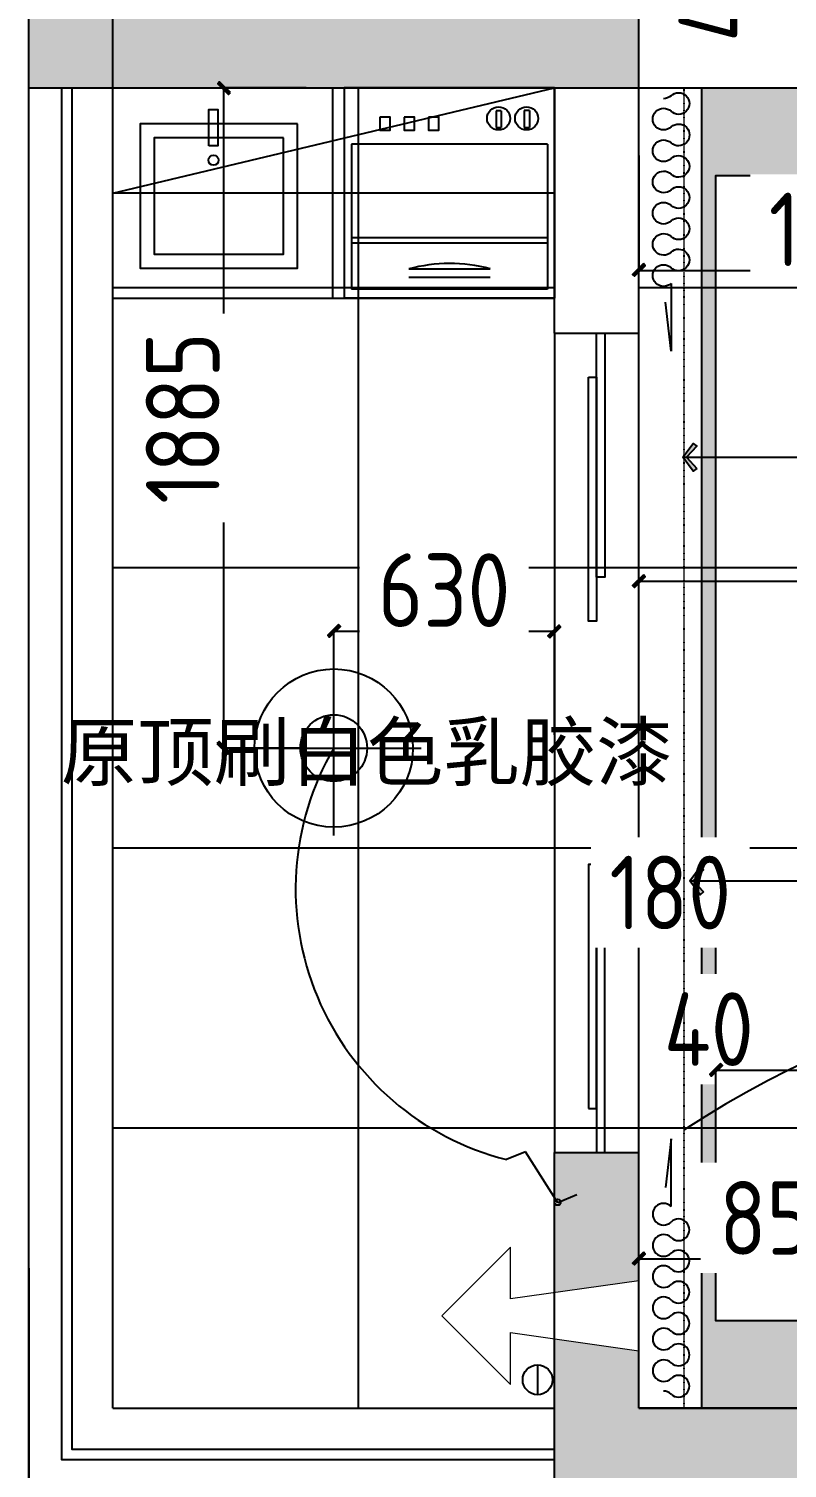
# Model space of a CAD drawing. Extents: x -74236 to 286982, y -14633 to 132816.
# Drawn here: x 92644 to 94808, y 107173 to 111283 of the extents above; entities that cross this region are included whole.
import ezdxf

# ---------------------------------------------------------------- set-up
doc = ezdxf.new("R2010")
doc.units = 0
doc.header["$LTSCALE"] = 10
doc.header["$MEASUREMENT"] = 0
doc.header["$PDSIZE"] = 5
doc.linetypes.add('ACAD_ISO03W100', pattern=[30, 12, -18])
for name, color, linetype in [('1活动家具', 4, 'Continuous'), ('3地坪', 8, 'Continuous'), ('5顶面布置', 3, 'Continuous'), ('5顶面标注', 3, 'Continuous'), ('6灯具', 1, 'Continuous'), ('6灯具标注', 1, 'Continuous'), ('7开关', 1, 'Continuous'), ('图框', 4, 'Continuous')]:
    doc.layers.add(name, color=color, linetype=linetype)
doc.styles.add('pw50', font='simhei.ttf', dxfattribs={"height": 100})
doc.styles.get("Standard").update_dxf_attribs({"font": 'gbenor.shx', "bigfont": 'gbcbig.shx'})
doc.dimstyles.new('wl20', dxfattribs={"dimscale": 60, "dimtxt": 1.8, "dimasz": 0.03, "dimexe": 0, "dimexo": 0.625, "dimgap": 0.2, "dimtad": 1, "dimdec": 0, "dimrnd": 0.05, "dimdsep": 46, "dimtxsty": 'Standard', "dimblk": 'BZ', "dimcen": 0.06, "dimclrd": 127, "dimclre": 127, "dimclrt": 1, "dimadec": 0, "dimazin": 0, "dimtfac": 1, "dimtdec": 0, "dimtix": 1, "dimtmove": 2, "dimatfit": 3, "dimldrblk": 'jt', "dimfxl": 1, "dimtvp": 1, "dimtfill": 1, "dimtolj": 1, "dimtzin": 0, "dimarcsym": 0})
pattern_1 = [(37.5, (0, 0), (-3.7796, 115.609426), [0, -91.2, 0, -102, 0, -97.5]), (7.5, (0, 0), (106.1866, 169.32876), [0, -49.2, 0, -82.2, 0, -31.5]), (327.5, (-73.8, 0), (186.84851, 0.33954), [0, -30, 0, -108, 0, -141]), (317.5, (-73.8, 0), (180.3676, 52.66053), [0, -15, 0, -70.8, 0, -81])]

# ---------------------------------------------------------------- blocks, each defined once
blk = doc.blocks.new('22312')
at = {"layer": '1活动家具', "color": 1}
for p, q in [((-132958.7, 92551.3), (-132958.7, 92358.1)), ((-132958.7, 92358.1), (-132942.9, 92497.7))]:
    blk.add_line(p, q, dxfattribs=at)
for centre, radius, start, end in [((-132980.1, 93064.8), 30.9, 46.0615, 313.9385), ((-132937.2, 93109.4), 30.9, 226.0615, 270), ((-132937.2, 93020.3), 30.9, 226.0615, 133.9385), ((-132979.9, 92975.1), 31.2, 47.243, 312.757), ((-132937.2, 92929.9), 30.9, 226.0615, 133.9385), ((-132980.1, 92885.4), 30.9, 46.0615, 313.9385), ((-132937.2, 92840.8), 30.9, 226.0615, 133.9385), ((-132980.1, 92796.3), 30.9, 46.0615, 313.9385), ((-132937.2, 92751.7), 30.9, 226.0615, 133.9385), ((-132980.1, 92707.2), 30.9, 46.0615, 313.9385), ((-132937.2, 92662.7), 30.9, 226.0615, 133.9385), ((-132980.1, 92618.1), 30.9, 46.0615, 313.9385), ((-132937.2, 92573.6), 30.9, 226.0615, 133.9385)]:
    blk.add_arc(centre, radius, start, end, dxfattribs=at)
blk = doc.blocks.new('5165165')
at = {"layer": '1活动家具'}
for p, q in [((118355.7, -111177), (118355.7, -111777)), ((118355.7, -111177), (118955.7, -111177)), ((118955.7, -111177), (118955.7, -111777)), ((118803.5, -111242.1), (118788.9, -111242.1)), ((118788.9, -111242.1), (118788.9, -111289.8)), ((118803.5, -111242.1), (118803.5, -111289.8)), ((118883.9, -111241.9), (118869.3, -111241.9)), ((118869.3, -111241.9), (118869.3, -111289.7)), ((118883.9, -111241.9), (118883.9, -111289.7)), ((118788.9, -111289.8), (118803.5, -111289.8)), ((118869.3, -111289.7), (118883.9, -111289.7)), ((118376.3, -111337.3), (118376.3, -111751.6)), ((118935.2, -111337.3), (118376.3, -111337.3)), ((118935.2, -111337.3), (118935.2, -111751.6)), ((118376.3, -111604.4), (118935.2, -111604.4)), ((118376.3, -111619.4), (118935.2, -111619.4)), ((118539.8, -111694), (118771.6, -111693.8)), ((118935.2, -111751.6), (118376.3, -111751.6)), ((118539.8, -111717.1), (118771.7, -111717.1)), ((118955.7, -111777), (118355.7, -111777))]:
    blk.add_line(p, q, dxfattribs=at)
for points in [[(118355.7, -111177), (118355.7, -111777), (118955.7, -111777), (118955.7, -111177)], [(118457.1, -111260.8), (118457.1, -111297.5), (118486.5, -111297.5), (118486.5, -111260.8)], [(118526.5, -111260.8), (118526.5, -111297.5), (118556, -111297.5), (118556, -111260.8)], [(118596, -111260.8), (118596, -111297.5), (118625.5, -111297.5), (118625.5, -111260.8)]]:
    blk.add_lwpolyline(points, close=True, dxfattribs=at)
for centre in [(118796.2, -111264.1), (118876, -111264)]:
    blk.add_circle(centre, 33, dxfattribs=at)
blk.add_arc((118656.1, -112121.9), 443.4, 74.891, 105.2056, dxfattribs=at)
blk = doc.blocks.new('BZ')
at = {"layer": '图框', "linetype": 'Continuous'}
blk.add_hatch(color=2, dxfattribs=at).paths.add_polyline_path([(9.6, 6.5), (6.6, 9.4), (-10.5, -7.5), (-7.4, -10.7)])
blk.add_lwpolyline([(-7.4, -10.7), (9.6, 6.5), (6.6, 9.4), (-10.5, -7.5), (-7.4, -10.7)], dxfattribs=at)
blk = doc.blocks.new('jt')
at = {"layer": '图框', "linetype": 'Continuous'}
blk.add_hatch(color=2, dxfattribs=at).paths.add_polyline_path([(-22, 17.7), (-16.7, 22.2), (0, 0), (-16.7, -22), (-22, -17.6), (-5.7, 0)])
blk.add_lwpolyline([(-22, 17.7), (-16.7, 22.2), (0, 0), (-16.7, -22), (-22, -17.6), (-5.7, 0), (-22, 17.7)], dxfattribs=at)
blk = doc.blocks.new('*D453')
at = {"layer": '5顶面标注', "color": 127, "lineweight": -2, "transparency": 16777216}
for p, q in [((94517.5, 111394.4), (94720, 111394.4)), ((94720, 111396.2), (94720, 111398)), ((94720, 111354.4), (94720, 111394.4)), ((94517.5, 111354.4), (94720, 111354.4)), ((94720, 111352.6), (94720, 111350.8))]:
    blk.add_line(p, q, dxfattribs=at)
at = {"layer": '5顶面标注', "color": 127, "lineweight": -2, "transparency": 16777216, "xscale": 1.8, "yscale": 1.8, "zscale": 1.8}
for p, rotation in [((94720, 111394.4), 270), ((94720, 111354.4), 90)]:
    blk.add_blockref('BZ', p, dxfattribs=dict(at, rotation=rotation))
at = {"layer": '5顶面标注', "color": 1, "transparency": 16777216, "insert": (94603, 111374.4), "char_height": 210, "attachment_point": 5, "rotation": 90, "bg_fill": 3, "box_fill_scale": 1.25, "bg_fill_color": 256, "bg_fill_true_color": 13158600, "bg_fill_transparency": 0}
blk.add_mtext('\\A1;40', dxfattribs=at)
at = {"layer": 'Defpoints', "color": 0, "transparency": 16777216}
for p in [(94480, 111394.4), (94720, 111394.4), (94480, 111354.4)]:
    blk.add_point(p, dxfattribs=at)
blk = doc.blocks.new('*D457')
at = {"layer": '5顶面标注', "color": 127, "lineweight": -2, "transparency": 16777216}
for p, q in [((94382.4, 108700), (94380.6, 108700)), ((94384.2, 108437.5), (94384.2, 108700)), ((94564.2, 108700), (94384.2, 108700)), ((94564.2, 108437.5), (94564.2, 108700)), ((94566, 108700), (94567.8, 108700))]:
    blk.add_line(p, q, dxfattribs=at)
at = {"layer": 'Defpoints', "color": 0, "transparency": 16777216}
for p in [(94384.2, 108400), (94564.2, 108400)]:
    blk.add_point(p, dxfattribs=at)
at = {"layer": '5顶面标注', "color": 127, "lineweight": -2, "transparency": 16777216, "xscale": 1.8, "yscale": 1.8, "zscale": 1.8}
blk.add_blockref('BZ', (94384.2, 108700), dxfattribs=at)
at = {"layer": '5顶面标注', "color": 127, "lineweight": -2, "transparency": 16777216, "xscale": 1.8, "yscale": 1.8, "zscale": 1.8, "rotation": 180}
blk.add_blockref('BZ', (94564.2, 108700), dxfattribs=at)
at = {"layer": '5顶面标注', "color": 1, "transparency": 16777216, "insert": (94474.2, 108817), "char_height": 210, "attachment_point": 5, "bg_fill": 3, "box_fill_scale": 1.25, "bg_fill_color": 256, "bg_fill_true_color": 13158600, "bg_fill_transparency": 0}
blk.add_mtext('\\A1;180', dxfattribs=at)
at = {"layer": 'Defpoints', "color": 0, "transparency": 16777216}
blk.add_point((94384.2, 108700), dxfattribs=at)
blk = doc.blocks.new('*D458')
at = {"layer": '5顶面标注', "color": 127, "lineweight": -2, "transparency": 16777216}
for p, q in [((94562.4, 108310), (94560.6, 108310)), ((94604.2, 108310), (94564.2, 108310)), ((94606, 108310), (94607.8, 108310))]:
    blk.add_line(p, q, dxfattribs=at)
at = {"layer": '5顶面标注', "color": 127, "lineweight": -2, "transparency": 16777216, "xscale": 1.8, "yscale": 1.8, "zscale": 1.8}
blk.add_blockref('BZ', (94564.2, 108310), dxfattribs=at)
at = {"layer": '5顶面标注', "color": 127, "lineweight": -2, "transparency": 16777216, "xscale": 1.8, "yscale": 1.8, "zscale": 1.8, "rotation": 180}
blk.add_blockref('BZ', (94604.2, 108310), dxfattribs=at)
at = {"layer": '5顶面标注', "color": 1, "transparency": 16777216, "insert": (94584.2, 108427), "char_height": 210, "attachment_point": 5, "bg_fill": 3, "box_fill_scale": 1.25, "bg_fill_color": 256, "bg_fill_true_color": 13158600, "bg_fill_transparency": 0}
blk.add_mtext('\\A1;40', dxfattribs=at)
at = {"layer": 'Defpoints', "color": 0, "transparency": 16777216}
for p in [(94564.2, 108310), (94564.2, 108310), (94604.2, 108310)]:
    blk.add_point(p, dxfattribs=at)
blk = doc.blocks.new('*D460')
at = {"layer": '5顶面标注', "color": 127, "lineweight": -2, "transparency": 16777216}
for p, q in [((94604.2, 107967.5), (94604.2, 108310)), ((94606, 108310), (98672.4, 108310)), ((98674.2, 107967.5), (98674.2, 108310))]:
    blk.add_line(p, q, dxfattribs=at)
at = {"layer": 'Defpoints', "color": 0, "transparency": 16777216}
for p in [(98674.2, 108310), (94604.2, 107930), (98674.2, 107930)]:
    blk.add_point(p, dxfattribs=at)
at = {"layer": '5顶面标注', "color": 127, "lineweight": -2, "transparency": 16777216, "xscale": 1.8, "yscale": 1.8, "zscale": 1.8, "rotation": 180}
blk.add_blockref('BZ', (94604.2, 108310), dxfattribs=at)
at = {"layer": '5顶面标注', "color": 127, "lineweight": -2, "transparency": 16777216, "xscale": 1.8, "yscale": 1.8, "zscale": 1.8}
blk.add_blockref('BZ', (98674.2, 108310), dxfattribs=at)
at = {"layer": '5顶面标注', "color": 1, "transparency": 16777216, "insert": (96639.2, 108427), "char_height": 210, "attachment_point": 5, "bg_fill": 3, "box_fill_scale": 1.25, "bg_fill_color": 256, "bg_fill_true_color": 13158600, "bg_fill_transparency": 0}
blk.add_mtext('\\A1;4070', dxfattribs=at)
blk = doc.blocks.new('dhtfh')
at = {"layer": '6灯具', "color": 1}
for p, q in [((100494.4, 108296.3), (100494.4, 108629.4)), ((100327.9, 108462.9), (100660.9, 108462.9))]:
    blk.add_line(p, q, dxfattribs=at)
for radius in [150.6, 63.4]:
    blk.add_circle((100494.4, 108462.9), radius, dxfattribs=at)
blk = doc.blocks.new('fghfgh')
at = {"layer": '6灯具', "color": 0}
blk.add_blockref('dhtfh', (0, 0), dxfattribs=at)
blk = doc.blocks.new('*D498')
at = {"layer": '6灯具标注', "color": 127, "lineweight": -2, "transparency": 16777216}
for p, q in [((94384.2, 109266.9), (94384.2, 109705.3)), ((96637.4, 109705.3), (94386, 109705.3)), ((96639.2, 109266.9), (96639.2, 109705.3))]:
    blk.add_line(p, q, dxfattribs=at)
at = {"layer": 'Defpoints', "color": 0, "transparency": 16777216}
for p in [(94384.2, 109705.3), (94384.2, 109229.4), (96639.2, 109229.4)]:
    blk.add_point(p, dxfattribs=at)
at = {"layer": '6灯具标注', "color": 127, "lineweight": -2, "transparency": 16777216, "xscale": 1.8, "yscale": 1.8, "zscale": 1.8, "rotation": 180}
blk.add_blockref('BZ', (94384.2, 109705.3), dxfattribs=at)
at = {"layer": '6灯具标注', "color": 127, "lineweight": -2, "transparency": 16777216, "xscale": 1.8, "yscale": 1.8, "zscale": 1.8}
blk.add_blockref('BZ', (96639.2, 109705.3), dxfattribs=at)
at = {"layer": '6灯具标注', "color": 1, "transparency": 16777216, "insert": (95511.7, 109822.3), "char_height": 210, "attachment_point": 5, "bg_fill": 3, "box_fill_scale": 1.25, "bg_fill_color": 256, "bg_fill_true_color": 13158600, "bg_fill_transparency": 0}
blk.add_mtext('\\A1;2255', dxfattribs=at)
blk = doc.blocks.new('*D500')
at = {"layer": '6灯具标注', "color": 127, "lineweight": -2, "transparency": 16777216}
for p, q in [((94384.2, 110921.5), (94384.2, 110593.4)), ((95553.7, 110906.9), (95553.7, 110593.4)), ((94386, 110593.4), (95551.9, 110593.4))]:
    blk.add_line(p, q, dxfattribs=at)
at = {"layer": 'Defpoints', "color": 0, "transparency": 16777216}
for p in [(94384.2, 110959), (95553.7, 110944.4), (95553.7, 110593.4)]:
    blk.add_point(p, dxfattribs=at)
at = {"layer": '6灯具标注', "color": 127, "lineweight": -2, "transparency": 16777216, "xscale": 1.8, "yscale": 1.8, "zscale": 1.8, "rotation": 180}
blk.add_blockref('BZ', (94384.2, 110593.4), dxfattribs=at)
at = {"layer": '6灯具标注', "color": 127, "lineweight": -2, "transparency": 16777216, "xscale": 1.8, "yscale": 1.8, "zscale": 1.8}
blk.add_blockref('BZ', (95553.7, 110593.4), dxfattribs=at)
at = {"layer": '6灯具标注', "color": 1, "transparency": 16777216, "insert": (94968.9, 110710.4), "char_height": 210, "attachment_point": 5, "bg_fill": 3, "box_fill_scale": 1.25, "bg_fill_color": 256, "bg_fill_true_color": 13158600, "bg_fill_transparency": 0}
blk.add_mtext('\\A1;1170', dxfattribs=at)
blk = doc.blocks.new('*D504')
at = {"layer": '6灯具标注', "color": 127, "lineweight": -2, "transparency": 16777216}
for p, q in [((94384.2, 107381.9), (94384.2, 107770.8)), ((94386, 107770.8), (95237.4, 107770.8)), ((95239.2, 107538.5), (95239.2, 107770.8))]:
    blk.add_line(p, q, dxfattribs=at)
at = {"layer": 'Defpoints', "color": 0, "transparency": 16777216}
for p in [(95239.2, 107770.8), (95239.2, 107501), (94384.2, 107344.4)]:
    blk.add_point(p, dxfattribs=at)
at = {"layer": '6灯具标注', "color": 127, "lineweight": -2, "transparency": 16777216, "xscale": 1.8, "yscale": 1.8, "zscale": 1.8, "rotation": 180}
blk.add_blockref('BZ', (94384.2, 107770.8), dxfattribs=at)
at = {"layer": '6灯具标注', "color": 127, "lineweight": -2, "transparency": 16777216, "xscale": 1.8, "yscale": 1.8, "zscale": 1.8}
blk.add_blockref('BZ', (95239.2, 107770.8), dxfattribs=at)
at = {"layer": '6灯具标注', "color": 1, "transparency": 16777216, "insert": (94811.7, 107887.8), "char_height": 210, "attachment_point": 5, "bg_fill": 3, "box_fill_scale": 1.25, "bg_fill_color": 256, "bg_fill_true_color": 13158600, "bg_fill_transparency": 0}
blk.add_mtext('\\A1;855', dxfattribs=at)
blk = doc.blocks.new('*D531')
at = {"layer": '6灯具标注', "color": 127, "lineweight": -2, "transparency": 16777216}
for p, q in [((93514.2, 109266.9), (93514.2, 109563.4)), ((93516, 109563.4), (94142.4, 109563.4)), ((94144.2, 109266.9), (94144.2, 109563.4))]:
    blk.add_line(p, q, dxfattribs=at)
at = {"layer": 'Defpoints', "color": 0, "transparency": 16777216}
for p in [(94144.2, 109563.4), (93514.2, 109229.4), (94144.2, 109229.4)]:
    blk.add_point(p, dxfattribs=at)
at = {"layer": '6灯具标注', "color": 127, "lineweight": -2, "transparency": 16777216, "xscale": 1.8, "yscale": 1.8, "zscale": 1.8, "rotation": 180}
blk.add_blockref('BZ', (93514.2, 109563.4), dxfattribs=at)
at = {"layer": '6灯具标注', "color": 127, "lineweight": -2, "transparency": 16777216, "xscale": 1.8, "yscale": 1.8, "zscale": 1.8}
blk.add_blockref('BZ', (94144.2, 109563.4), dxfattribs=at)
at = {"layer": '6灯具标注', "color": 1, "transparency": 16777216, "insert": (93829.2, 109680.4), "char_height": 210, "attachment_point": 5, "bg_fill": 3, "box_fill_scale": 1.25, "bg_fill_color": 256, "bg_fill_true_color": 13158600, "bg_fill_transparency": 0}
blk.add_mtext('\\A1;630', dxfattribs=at)
blk = doc.blocks.new('*D532')
at = {"layer": '6灯具标注', "color": 127, "lineweight": -2, "transparency": 16777216}
for p, q in [((93435.2, 111114.4), (93200.3, 111114.4)), ((93200.3, 109231.2), (93200.3, 111112.6)), ((93435.2, 109229.4), (93200.3, 109229.4))]:
    blk.add_line(p, q, dxfattribs=at)
at = {"layer": 'Defpoints', "color": 0, "transparency": 16777216}
for p in [(93200.3, 111114.4), (93472.7, 111114.4), (93472.7, 109229.4)]:
    blk.add_point(p, dxfattribs=at)
at = {"layer": '6灯具标注', "color": 127, "lineweight": -2, "transparency": 16777216, "xscale": 1.8, "yscale": 1.8, "zscale": 1.8}
for p, rotation in [((93200.3, 111114.4), 90), ((93200.3, 109229.4), 270)]:
    blk.add_blockref('BZ', p, dxfattribs=dict(at, rotation=rotation))
at = {"layer": '6灯具标注', "color": 1, "transparency": 16777216, "insert": (93083.3, 110171.9), "char_height": 210, "attachment_point": 5, "rotation": 90, "bg_fill": 3, "box_fill_scale": 1.25, "bg_fill_color": 256, "bg_fill_true_color": 13158600, "bg_fill_transparency": 0}
blk.add_mtext('\\A1;1885', dxfattribs=at)

msp = doc.modelspace()

# ---------------------------------------------------------------- hatches: boundary and pattern name
h = msp.add_hatch(color=252)
h.paths.add_polyline_path([(94384.2, 111354.4), (92884.2, 111354.4), (92884.2, 111114.4), (94384.2, 111114.4)])
h.paths.add_polyline_path([(92884.2, 112314.4), (92644.2, 112314.4), (92644.2, 111114.4), (92884.2, 111114.4)])
h = msp.add_hatch(color=252)
h.paths.add_polyline_path([(96440.5, 107344.4), (94384.2, 107344.4), (94384.2, 107508.4), (94144.2, 107542.6), (94144.2, 107104.4), (94144.2, 106304.4), (94384.2, 106304.4), (94384.2, 107104.4), (96774.2, 107104.4), (96774.2, 107177.1), (96440.5, 107177.1)])
h.paths.add_polyline_path([(94384.2, 108074.4), (94144.2, 108074.4), (94144.2, 107674.3), (94384.2, 107708.5)])
at = {"layer": '3地坪'}
h = msp.add_hatch(dxfattribs=at)
h.set_pattern_fill('_USER', color=253, scale=800, double=1, pattern_type=0)
h.set_pattern_definition([(0, (94384.15, 107344.4), (0, 800), []), (90, (94384.15, 107344.4), (-800, 5e-14), [])])
h.paths.add_polyline_path([(100384.2, 110994.4), (99844.2, 110994.4), (99844.2, 111644.4), (100344.2, 111644.4), (100344.2, 111724.4), (100584.2, 111724.4), (100584.2, 112524.4), (100344.2, 112524.4), (100344.2, 112644.4), (100274.2, 112644.4), (99574.2, 112644.4), (98684.2, 112644.4), (98684.2, 112225.4), (98444.2, 112225.4), (98444.2, 111424.4), (98684.2, 111424.4), (98684.2, 111114.4), (94384.2, 111114.4), (94384.2, 110414.4), (94144.2, 110414.4), (94144.2, 111114.4), (92884.2, 111114.4), (92884.2, 107344.4), (94144.2, 107344.4), (94138.4, 107425.8, -1), (94053.2, 107425.8, -1), (94138.4, 107425.8), (94139.4, 107543.3), (94018.9, 107560.5), (94018.9, 107412.5), (93822.8, 107608.5), (94018.9, 107804.4), (94018.9, 107656.5), (94144.2, 107674.3), (94144.2, 108074.4), (94384.2, 108074.4), (94384.2, 107344.4), (97324.2, 107344.4), (97324.2, 107104.4), (98124.2, 107104.4), (98124.2, 107344.4), (98674.2, 107344.4), (98674.2, 107104.4), (98324.2, 107104.4), (98324.2, 105844.4), (98784.2, 105844.4), (99794.2, 105844.4), (99944.2, 105844.4), (99944.2, 107444.4), (104614.2, 107444.4), (104614.2, 109684.4), (103795.6, 109684.4), (103795.6, 109344.4), (103584.2, 109344.4), (103344.2, 109344.4), (103344.2, 109809.9), (103088.5, 109809.9), (103088.5, 110030.1), (103344.2, 110030.1), (103344.2, 111257.6), (103204, 111257.6), (103204, 111404.4), (100384.2, 111404.4)])
at = {"layer": '5顶面标注'}
h = msp.add_hatch(dxfattribs=at)
h.set_pattern_fill('AR-SAND', color=253, scale=60, double=1)
h.set_pattern_definition(pattern_1)
h.paths.add_polyline_path([(96214.2, 112107.3), (96274.4, 112107.3), (96294.4, 112107.3), (96294.4, 112207.3), (96409.4, 112207.3), (96409.4, 112231), (96439.4, 112231), (96439.4, 112207.3), (96501.4, 112207.3), (96501.4, 112217.3), (96527.4, 112217.3), (96614.4, 112214.1), (96614.4, 112354.7), (96774.4, 112354.7), (96774.4, 112207.3), (96794.4, 112207.3), (96794.4, 111507.3), (96774.4, 111507.3), (96774.4, 111394.7), (96614.4, 111394.7), (96614.4, 111507.3), (96294.4, 111507.3), (96294.4, 111607.3), (96274.4, 111607.3), (96214.2, 111607.3), (96214.2, 111467.3), (96214.2, 111394.4), (93074.2, 111394.4), (93074.2, 114774.4), (96214.2, 114774.4)], flags=16)
edge = h.paths.add_edge_path(flags=0)
edge.add_line((96774.4, 112354.7), (96774.4, 112194))
edge.add_line((96774.4, 112194), (96779.4, 112194))
edge.add_arc((96779.4, 112187.3), 6.67, -89.9995, 90, ccw=False)
edge.add_line((96779.4, 112180.7), (96774.4, 112180.7))
edge.add_line((96774.4, 112180.7), (96774.4, 111534))
edge.add_line((96774.4, 111534), (96779.4, 111534))
edge.add_arc((96779.4, 111527.3), 6.67, -90, 90.0005, ccw=False)
edge.add_line((96779.4, 111520.7), (96774.4, 111520.7))
edge.add_line((96774.4, 111520.7), (96774.4, 111394.7))
edge.add_line((96774.4, 111394.7), (96614.4, 111394.7))
edge.add_line((96614.4, 111394.7), (96614.4, 112354.7))
edge.add_line((96614.4, 112354.7), (96774.4, 112354.7))
edge = h.paths.add_edge_path(flags=0)
edge.add_arc((96749.4, 112187.3), 6.67, 90, 360)
edge.add_line((96756, 112187.3), (96756.6, 112194))
edge.add_line((96756.6, 112194), (96749.4, 112194))
h.paths.add_polyline_path([(96439.4, 112227.3), (96434.4, 112232.3), (96434.4, 112227.3)], flags=0)
edge = h.paths.add_edge_path(flags=0)
edge.add_arc((96284.4, 112006.6), 2.35, 0, 180, ccw=False)
edge.add_arc((96284.4, 112006.5), 2.35, -176.9716, 2.8762, ccw=False)
edge.add_line((96282, 112006.4), (96282, 111906.8))
edge.add_arc((96284.4, 111906.7), 2.35, -180, 178.9017, ccw=False)
edge.add_line((96282, 111906.7), (96282, 111787.1))
edge.add_arc((96284.4, 111787.1), 2.35, -180, 178.5363, ccw=False)
edge.add_line((96282, 111787.1), (96282, 111687.3))
edge.add_arc((96284.4, 111687.2), 2.35, -180, 177.5631, ccw=False)
edge.add_line((96282, 111687.2), (96274.4, 111607.3))
edge.add_line((96274.4, 111607.3), (96282, 112006.6))
h.paths.add_polyline_path([(96178, 111734), (96796.8, 111734), (96796.8, 111935.2), (96178, 111935.2)], flags=16)
h.paths.add_polyline_path([(98104.2, 112474.4), (96804.2, 112474.4)], flags=17)
h.paths.add_polyline_path([(94384.2, 111114.4), (94384.2, 111354.4), (96280.6, 111354.4), (96280.6, 111114.4), (98684.2, 111114.4), (98684.2, 111424.4), (98444.2, 111424.4), (98444.2, 111354.4), (96794.4, 111354.4), (96794.4, 112374.4), (96254.2, 112374.4), (96254.2, 113424.4), (98174.2, 113424.4), (98174.2, 115024.4), (93034.2, 115024.4), (93034.2, 111114.4)])
h = msp.add_hatch(dxfattribs=at)
h.set_pattern_fill('AR-SAND', color=253, scale=60, double=1)
h.set_pattern_definition(pattern_1)
h.paths.add_polyline_path([(99944.2, 107104.4), (98674.2, 107104.4), (98324.2, 107104.4), (98324.2, 105844.4), (98784.2, 105844.4), (99794.2, 105844.4), (99944.2, 105844.4)])
h.paths.add_polyline_path([(99944.2, 107344.4), (98674.2, 107344.4), (98674.2, 107104.4), (99944.2, 107104.4)])
h.paths.add_polyline_path([(98674.2, 107594.4), (94604.2, 107594.4), (94604.2, 110864.4), (98674.2, 110864.4), (98674.2, 109505.4), (98734.4, 109505.4), (98754.4, 109505.4), (98754.4, 109605.4), (98869.4, 109605.4), (98869.4, 109629), (98899.4, 109629), (98899.4, 109605.4), (98961.4, 109605.4), (98961.4, 109615.4), (98987.4, 109615.4), (99054.4, 109612.9), (99054.4, 109772.8), (99254.4, 109772.8), (99254.4, 108772.8), (99054.4, 108772.8), (99054.4, 108905.4), (98754.4, 108905.4), (98754.4, 109005.4), (98734.4, 109005.4), (98674.2, 109005.4), (98674.2, 108865.4), (98674.2, 108772.8)], flags=16)
h.paths.add_polyline_path([(99234.4, 108792.8), (99074.4, 108792.8), (99074.4, 109752.8), (99234.4, 109752.8), (99234.4, 109592), (99239.4, 109592, -0.999995), (99239.4, 109578.7), (99234.4, 109578.7), (99234.4, 108932), (99239.4, 108932, -1.000005), (99239.4, 108918.7), (99234.4, 108918.7)], flags=0)
h.paths.add_polyline_path([(99217.7, 108905.4), (99217.7, 108918.7), (99209.4, 108918.7, -2.414214), (99216, 108925.4)], flags=0)
h.paths.add_polyline_path([(98829.4, 108918.7, 2.414214), (98822.7, 108925.4), (98822.1, 108918.7)], flags=0)
h.paths.add_polyline_path([(98734.4, 109005.4), (98742, 109404.7, -1), (98746.7, 109404.7, -0.998673), (98742, 109404.4), (98742, 109304.8, -208.667316), (98742, 109304.8), (98742, 109185.2, -156.577821), (98742, 109185.1), (98742, 109085.4, -94.044075), (98742, 109085.3)], flags=16)
h.paths.add_polyline_path([(98899.4, 109625.4), (98894.4, 109630.4), (98894.4, 109625.4)], flags=0)
h.paths.add_polyline_path([(99844.2, 111354.4), (98684.2, 111354.4), (98684.2, 111114.4), (99844.2, 111114.4)])
h.paths.add_polyline_path([(98638, 109132.1), (99256.8, 109132.1), (99256.8, 109333.2), (98638, 109333.2)], flags=24)
h.paths.add_polyline_path([(100344.2, 112644.4), (98684.2, 112644.4), (98684.2, 111354.4), (99844.2, 111354.4), (99844.2, 111644.4), (100344.2, 111644.4)])
h.paths.add_polyline_path([(94564.2, 111114.4), (94564.2, 107344.4), (99844.2, 107344.4), (99844.2, 111114.4)])

# ---------------------------------------------------------------- linework, layer by layer
at = {"color": 255}
for p, q in [((92884.2, 107344.4), (92884.2, 115024.4)), ((92644.2, 107104.4), (92644.2, 112314.4)), ((94384.2, 110414.4), (94384.2, 111354.4)), ((92644.2, 111114.4), (98684.2, 111114.4)), ((94144.2, 110414.4), (94144.2, 111114.4)), ((94144.2, 110414.4), (94384.2, 110414.4)), ((94144.2, 107104.4), (94144.2, 108074.4)), ((94144.2, 108074.4), (94384.2, 108074.4)), ((94384.2, 107344.4), (94384.2, 108074.4)), ((94095.9, 107468.4), (94095.6, 107383.1)), ((92884.2, 107344.4), (94144.2, 107344.4)), ((97324.2, 107344.4), (94384.2, 107344.4))]:
    msp.add_line(p, q, dxfattribs=at)
at = {"color": 144, "linetype": 'ACAD_ISO03W100', "ltscale": 5}
for p, q in [((92644.2, 107744.4), (92644.2, 107104.4)), ((92884.2, 107344.4), (92884.2, 107744.4)), ((92884.2, 107344.4), (94144.2, 107344.4))]:
    msp.add_line(p, q, dxfattribs=at)
at = {"color": 144}
for points in [[(92737, 111114.4), (92737, 107198.1), (94144.2, 107198.1)], [(92767, 111114.4), (92767, 107228.1), (94144.2, 107228.1)]]:
    msp.add_lwpolyline(points, dxfattribs=at)
at = {"color": 251, "lineweight": 5}
msp.add_lwpolyline([(94384.2, 107708.5), (94018.9, 107656.5), (94018.9, 107804.4), (93822.8, 107608.5), (94018.9, 107412.5), (94018.9, 107560.5), (94384.2, 107508.4)], dxfattribs=at)
at = {"color": 255}
msp.add_circle((94095.8, 107425.8), 42.6, dxfattribs=at)
at = {"layer": '1活动家具', "color": 252}
msp.add_line((92884.2, 110814.4), (94144.2, 111114.4), dxfattribs=at)
at = {"layer": '1活动家具'}
for p, q in [((93510.9, 111114.4), (93510.9, 110514.4)), ((92884.2, 110514.4), (94144.2, 110514.4))]:
    msp.add_line(p, q, dxfattribs=at)
at = {"layer": '1活动家具', "color": 252}
for points in [[(94144.2, 110814.4), (92884.2, 110814.4), (92884.2, 111114.4), (94144.2, 111114.4)], [(93370.6, 110972.2), (93002, 110972.2), (93002, 110639.4), (93370.6, 110639.4)]]:
    msp.add_lwpolyline(points, close=True, dxfattribs=at)
at = {"layer": '1活动家具', "color": 4}
for points in [[(93158.1, 110948.7), (93158.1, 111052.5), (93183.6, 111052.5), (93183.6, 110948.7)], [(93410.6, 111012.2), (92962, 111012.2), (92962, 110599.4), (93410.6, 110599.4)]]:
    msp.add_lwpolyline(points, close=True, dxfattribs=at)
at = {"layer": '1活动家具', "color": 1}
for points in [[(94264.2, 110414.4), (94287.7, 110414.4), (94287.7, 109717.7), (94264.2, 109717.7)], [(94240.6, 110288.5), (94264.2, 110288.5), (94264.2, 109591.8), (94240.6, 109591.8)], [(94240.6, 108200.3), (94264.2, 108200.3), (94264.2, 108897.1), (94240.6, 108897.1)], [(94264.2, 108074.4), (94287.7, 108074.4), (94287.7, 108771.2), (94264.2, 108771.2)]]:
    msp.add_lwpolyline(points, close=True, dxfattribs=at)
at = {"layer": '1活动家具', "color": 252}
msp.add_circle((93170.9, 110907.9), 14.4, dxfattribs=at)
at = {"layer": '5顶面布置', "color": 3}
msp.add_line((94564.2, 107344.4), (94564.2, 111114.4), dxfattribs=at)
at = {"layer": '5顶面布置', "color": 255}
for p, q in [((94144.2, 110414.4), (94144.2, 108074.4)), ((94384.2, 108074.4), (94384.2, 110414.4))]:
    msp.add_line(p, q, dxfattribs=at)
at = {"layer": '5顶面布置', "color": 3}
msp.add_lwpolyline([(98674.2, 107594.4), (94604.2, 107594.4), (94604.2, 110864.4), (98674.2, 110864.4)], close=True, dxfattribs=at)
at = {"layer": '7开关', "color": 1}
for p, q in [((94061.6, 108076.8), (94007.2, 108054.5)), ((94153.5, 107931.4), (94061.6, 108076.8)), ((94207.9, 107953.7), (94153.5, 107931.4))]:
    msp.add_line(p, q, dxfattribs=at)
msp.add_circle((94152.7, 107932.5), 8.63, dxfattribs=at)
at = {"layer": '7开关', "color": 6}
msp.add_arc((94202.3, 108827.3), 797, 149.6999, 255.8298, dxfattribs=at)

# ---------------------------------------------------------------- block references
at = {"color": 0, "xscale": -1}
msp.add_blockref('22312', (-38482.1, 18005.1), dxfattribs=at)
at = {"color": 0, "rotation": 180}
msp.add_blockref('22312', (-38482.1, 200472.1), dxfattribs=at)
at = {"layer": '1活动家具'}
msp.add_blockref('5165165', (-24811.6, 222291.5), dxfattribs=at)
at = {"layer": '6灯具', "color": 0, "xscale": 1.5, "yscale": 1.5, "zscale": 1.5}
msp.add_blockref('fghfgh', (-57227.4, -53464.9), dxfattribs=at)

# ---------------------------------------------------------------- texts
at = {"layer": '5顶面标注', "color": 1, "insert": (92735.5, 109298.6), "char_height": 160, "width": 2268.854, "attachment_point": 1, "style": 'pw50'}
msp.add_mtext('原顶刷白色乳胶漆', dxfattribs=at)

# ---------------------------------------------------------------- leaders
at = {"layer": '5顶面标注', "color": 253}
msp.add_leader([(94510, 110060), (94920, 110060)], dimstyle='wl20', override={"dimtxt": 3.5, "dimgap": 0.2, "dimtad": 0, "dimfxl": 300, "dimfxlon": 1, "dimarcsym": 1}, dxfattribs=at)

# ---------------------------------------------------------------- next in the draw order: dimensions: what is measured, and where the dimension line sits
dim = msp.add_linear_dim(base=(94720, 111394.4), p1=(94480, 111354.4), p2=(94480, 111394.4), angle=90, dimstyle='wl20', override={"dimtxt": 3.5, "dimfxl": 300, "dimfxlon": 1, "dimarcsym": 1}, dxfattribs=at)
dim.commit()
dim.dimension.update_dxf_attribs({"geometry": '*D453', "text_midpoint": (94603, 111374.4)})
dim = msp.add_linear_dim(base=(94384.2, 108700), p1=(94564.2, 108400), p2=(94384.2, 108400), dimstyle='wl20', override={"dimtxt": 3.5, "dimfxl": 300, "dimfxlon": 1, "dimarcsym": 1}, dxfattribs=at)
dim.commit()
dim.dimension.update_dxf_attribs({"geometry": '*D457', "text_midpoint": (94474.2, 108817)})
at = {"layer": '6灯具标注', "color": 6}
dim = msp.add_linear_dim(base=(93200.3, 111114.4), p1=(93472.7, 109229.4), p2=(93472.7, 111114.4), angle=90, dimstyle='wl20', override={"dimtxt": 3.5, "dimfxl": 300, "dimfxlon": 1, "dimarcsym": 1}, dxfattribs=at)
dim.commit()
dim.dimension.update_dxf_attribs({"geometry": '*D532', "text_midpoint": (93083.3, 110171.9)})
dim = msp.add_linear_dim(base=(94144.2, 109563.4), p1=(93514.2, 109229.4), p2=(94144.2, 109229.4), dimstyle='wl20', override={"dimtxt": 3.5, "dimfxl": 300, "dimfxlon": 1, "dimarcsym": 1}, dxfattribs=at)
dim.commit()
dim.dimension.update_dxf_attribs({"geometry": '*D531', "text_midpoint": (93829.2, 109680.4)})

# ---------------------------------------------------------------- next in the draw order: dimensions: what is measured, and where the dimension line sits
at = {"layer": '5顶面标注', "color": 253}
dim = msp.add_linear_dim(base=(94564.2, 108310), p1=(94604.2, 108310), p2=(94564.2, 108310), dimstyle='wl20', override={"dimtxt": 3.5, "dimfxl": 300, "dimfxlon": 1, "dimarcsym": 1}, dxfattribs=at)
dim.commit()
dim.dimension.update_dxf_attribs({"geometry": '*D458', "text_midpoint": (94584.2, 108427)})

# ---------------------------------------------------------------- next in the draw order: leaders
at = {"layer": '6灯具标注', "color": 0}
msp.add_leader([(94529.7, 108850.6), (94933.5, 108850.6)], dimstyle='wl20', override={"dimtxt": 2.5, "dimgap": 0.2, "dimtad": 0, "dimfxl": 300, "dimfxlon": 1, "dimarcsym": 1}, dxfattribs=at)

# ---------------------------------------------------------------- next in the draw order: linework, layer by layer
at = {"layer": '6灯具', "color": 3, "linetype": 'ACAD_ISO03W100', "ltscale": 0.01}
msp.add_line((94514.2, 107344.4), (94514.2, 111114.4), dxfattribs=at)

# ---------------------------------------------------------------- next in the draw order: dimensions: what is measured, and where the dimension line sits
at = {"layer": '5顶面标注', "color": 253}
dim = msp.add_linear_dim(base=(98674.2, 108310), p1=(94604.2, 107930), p2=(98674.2, 107930), dimstyle='wl20', override={"dimtxt": 3.5, "dimfxl": 300, "dimfxlon": 1, "dimarcsym": 1}, dxfattribs=at)
dim.commit()
dim.dimension.update_dxf_attribs({"geometry": '*D460', "text_midpoint": (96639.2, 108427)})

# ---------------------------------------------------------------- next in the draw order: linework, layer by layer
at = {"layer": '7开关', "color": 6}
msp.add_arc((96066.2, 105777.1), 2826.3, 37.3026, 123.3095, dxfattribs=at)

# ---------------------------------------------------------------- next in the draw order: dimensions: what is measured, and where the dimension line sits
at = {"layer": '6灯具标注', "color": 6}
for base, p1, p2, picture, middle in [((95553.7068, 110593.4295), (94384.1517, 110958.9772), (95553.7068, 110944.4292), '*D500', (94968.9293, 110710.4295)), ((94384.2, 109705.3), (96639.2, 109229.4), (94384.2, 109229.4), '*D498', (95511.7, 109822.3))]:
    dim = msp.add_linear_dim(base=base, p1=p1, p2=p2, dimstyle='wl20', override={"dimtxt": 3.5, "dimfxl": 300, "dimfxlon": 1, "dimarcsym": 1}, dxfattribs=at)
    dim.commit()
    dim.dimension.update_dxf_attribs({"geometry": picture, "text_midpoint": middle})

# ---------------------------------------------------------------- next in the draw order: dimensions: what is measured, and where the dimension line sits
dim = msp.add_linear_dim(base=(95239.2, 107770.8), p1=(94384.2, 107344.4), p2=(95239.2, 107501), dimstyle='wl20', override={"dimtxt": 3.5, "dimfxl": 300, "dimfxlon": 1, "dimarcsym": 1}, dxfattribs=at)
dim.commit()
dim.dimension.update_dxf_attribs({"geometry": '*D504', "text_midpoint": (94811.7, 107887.8)})

doc.saveas('drawing.dxf')
